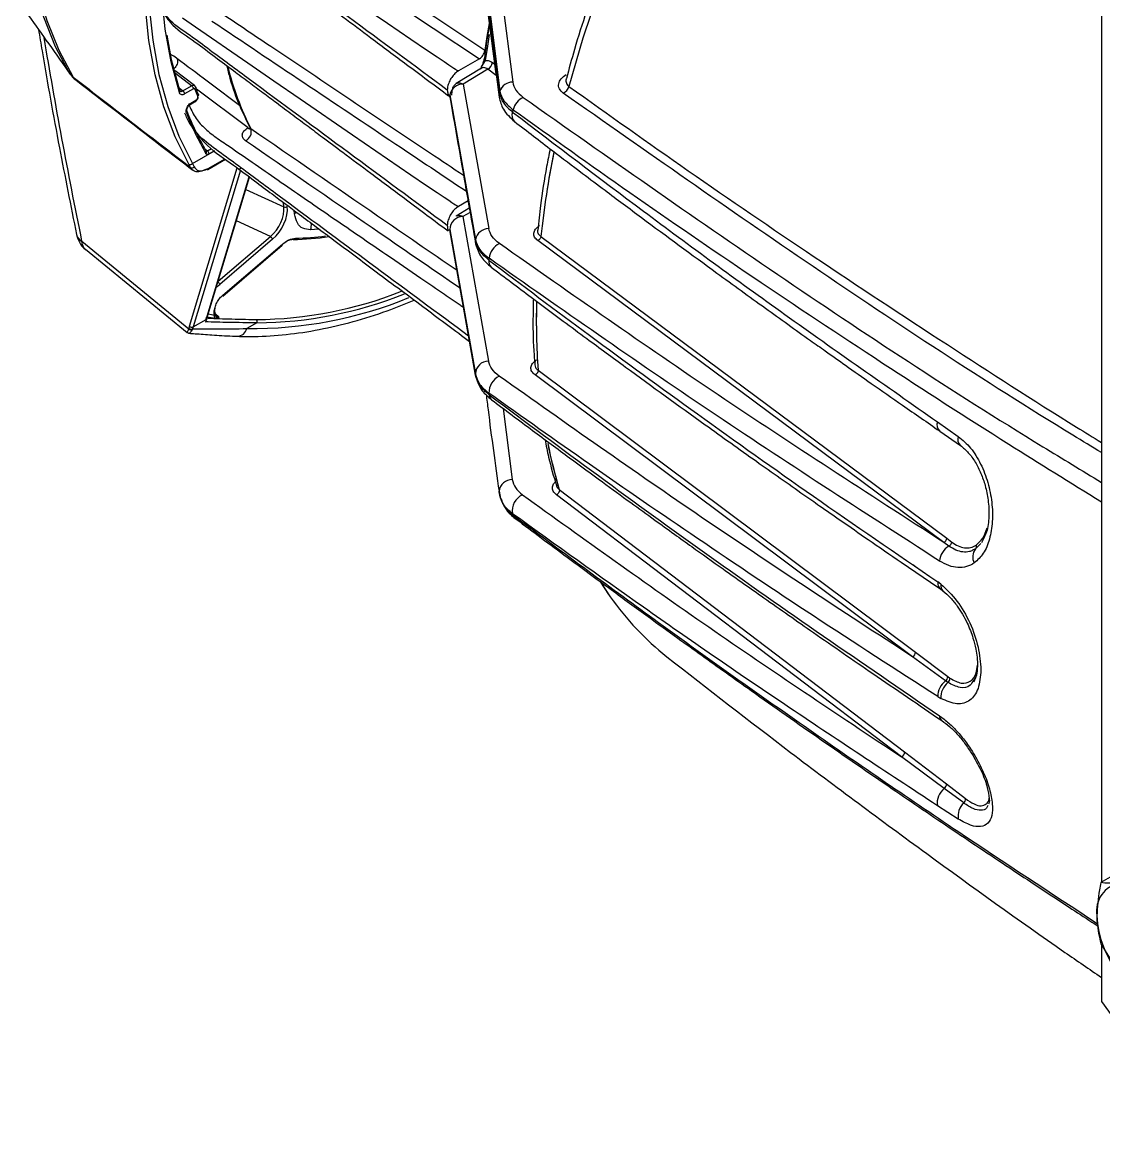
# Model space of a CAD drawing. Extents: x 16.7 to 113.1, y 4.5 to 84.5.
# Drawn here: x 18.308 to 22.476, y 64.485 to 68.79 of the extents above; entities that cross this region are included whole.
import ezdxf

# ---------------------------------------------------------------- set-up
doc = ezdxf.new("R2010")
doc.units = 0
doc.header["$MEASUREMENT"] = 0
doc.layers.add('OBJECT', color=7, linetype='CONTINUOUS')

msp = doc.modelspace()

# ---------------------------------------------------------------- linework, layer by layer
at = {"layer": 'OBJECT'}
for p, q in [((22.4673, 72.3413), (22.4673, 65.4737)), ((19.0516, 69.3252), (20.0696, 68.6498)), ((20.0754, 69.1022), (20.1484, 68.5249)), ((20.1243, 69.1343), (20.1981, 68.5599)), ((20.0735, 69.0957), (20.1466, 68.5175)), ((20.0696, 68.6498), (19.9883, 68.6028)), ((20.0803, 68.6222), (20.0936, 68.6435)), ((20.1203, 68.6352), (20.1285, 68.6293)), ((18.482, 68.6051), (18.4912, 68.5923)), ((18.4839, 68.6023), (18.482, 68.6051)), ((18.4839, 68.6022), (18.4931, 68.5893)), ((18.4931, 68.5893), (18.4912, 68.5923)), ((18.9706, 68.5467), (18.8961, 68.6039)), ((18.9602, 68.5459), (18.8985, 68.5932)), ((20.0779, 68.6138), (19.9801, 68.5546)), ((20.1014, 68.6095), (20.0063, 68.5526)), ((20.0764, 68.6125), (20.0727, 68.6102)), ((20.1343, 68.5859), (20.1014, 68.6095)), ((18.9262, 68.5263), (18.9602, 68.5459)), ((20.0063, 68.5526), (20.1052, 67.9953)), ((18.9115, 68.5373), (18.9262, 68.5263)), ((18.9672, 68.5337), (18.9332, 68.5141)), ((18.9837, 68.5051), (18.974, 68.532)), ((18.9784, 68.5341), (19.1782, 68.3843)), ((20.054, 67.9479), (19.9555, 68.5103)), ((19.9556, 68.5109), (20.0544, 67.9528)), ((18.9547, 68.4741), (18.9754, 68.486)), ((18.9568, 68.4787), (18.9769, 68.4903)), ((19.1782, 68.3843), (19.1763, 68.3832)), ((18.9632, 68.2456), (19.0485, 68.2948)), ((19.0119, 68.3019), (19.0207, 68.2951)), ((19.0207, 68.2951), (19.0362, 68.304)), ((19.0483, 68.2949), (19.0276, 68.2829)), ((18.9558, 68.2308), (18.9489, 68.2429)), ((18.9632, 68.2456), (18.97, 68.2331)), ((19.0224, 68.2235), (19.0907, 68.2629)), ((19.0244, 68.2269), (19.089, 68.2642)), ((18.9516, 67.6182), (19.1361, 68.2299)), ((19.1481, 68.2198), (18.966, 67.6158)), ((19.0162, 67.6448), (19.182, 68.1945)), ((19.0193, 67.6488), (19.1835, 68.1933)), ((19.169, 68.1453), (19.3157, 68.0785)), ((19.3157, 68.0785), (19.3137, 68.0961)), ((19.3569, 68.0514), (19.3553, 68.065)), ((20.0306, 68.074), (19.9801, 68.0433)), ((20.0257, 68.1018), (19.9883, 68.0802)), ((19.2638, 67.9646), (19.1326, 68.0244)), ((20.0335, 68.0576), (20.0062, 68.0413)), ((20.0062, 68.0413), (20.1048, 67.4838)), ((19.4494, 67.9932), (19.4188, 67.9908)), ((19.9555, 67.9912), (20.054, 67.4345)), ((20.0544, 67.4301), (19.9556, 67.9907)), ((18.5363, 67.9465), (18.9488, 67.6083)), ((19.0625, 67.7923), (19.2638, 67.9646)), ((19.2723, 67.9537), (19.0684, 67.7791)), ((21.8593, 66.7848), (20.2951, 67.9485)), ((20.3066, 67.9644), (21.8708, 66.8006)), ((18.551, 67.9151), (18.9428, 67.5939)), ((19.0798, 67.7349), (19.3097, 67.9317)), ((19.0804, 67.7384), (19.3102, 67.9352)), ((18.966, 67.6158), (19.0162, 67.6448)), ((19.0506, 67.6675), (19.0649, 67.6545)), ((18.9428, 67.5935), (18.9432, 67.5943)), ((18.9488, 67.6083), (18.9495, 67.6108)), ((18.9639, 67.6085), (18.9626, 67.6055)), ((19.2119, 67.6316), (19.173, 67.6092)), ((21.7392, 66.3432), (20.284, 67.4307)), ((20.2954, 67.4492), (20.2955, 67.4483)), ((20.2956, 67.4491), (21.7508, 66.3614)), ((20.2957, 67.4482), (20.2956, 67.4491)), ((20.1607, 67.3018), (20.1962, 67.0272)), ((21.8352, 67.25), (21.9155, 67.1938)), ((21.8439, 67.2143), (21.9237, 67.1586)), ((20.3772, 66.9894), (20.3778, 66.9861)), ((20.3774, 66.9893), (21.7082, 65.9776)), ((20.3779, 66.986), (20.3774, 66.9893)), ((20.1451, 66.9827), (20.151, 66.9541)), ((20.1512, 66.9565), (20.1532, 66.9507)), ((20.1529, 66.9484), (20.1622, 66.9315)), ((21.697, 65.9573), (20.3663, 66.9686)), ((21.8792, 66.7704), (21.8593, 66.7848)), ((21.8708, 66.8006), (21.8903, 66.7861)), ((22.0018, 66.7804), (21.9822, 66.7595)), ((22.0084, 66.7912), (22.0048, 66.7835)), ((21.9822, 66.7595), (21.9699, 66.7542)), ((21.7508, 66.6905), (21.7405, 66.6986)), ((20.5331, 66.6353), (20.5668, 66.5839)), ((20.5377, 66.6301), (20.5741, 66.5754)), ((21.8487, 66.6233), (21.8364, 66.6322)), ((21.8463, 66.6053), (21.856, 66.5983)), ((21.8659, 66.2507), (21.7392, 66.3432)), ((21.7508, 66.3614), (21.875, 66.2673)), ((21.875, 66.2673), (21.8835, 66.2612)), ((21.9805, 66.2617), (21.9748, 66.2537)), ((21.8752, 66.2443), (21.8659, 66.2507)), ((21.8364, 66.1902), (21.8487, 66.1828)), ((21.8613, 65.8356), (21.697, 65.9573)), ((21.7082, 65.9776), (21.8695, 65.8538)), ((21.9363, 65.7798), (21.8613, 65.8356)), ((21.8695, 65.8538), (21.943, 65.7968)), ((21.9155, 65.7178), (21.8352, 65.7694)), ((22.6158, 65.5594), (22.4654, 65.4726)), ((22.4654, 65.2369), (22.538, 65.1178)), ((22.4673, 65.2338), (22.4673, 65.0148))]:
    msp.add_line(p, q, dxfattribs=at)
at = {"layer": 'OBJECT', "flags": 128}
for points in [[(22.274, 71.2348), (22.1298, 71.1347), (21.987, 71.0242), (21.8461, 70.9036), (21.7079, 70.7736), (21.573, 70.6347), (21.4419, 70.4876), (21.3154, 70.3329), (21.194, 70.1715), (21.0783, 70.004), (20.9688, 69.8312), (20.866, 69.6539), (20.7704, 69.473), (20.6824, 69.2892), (20.6025, 69.1035), (20.531, 68.9167), (20.4683, 68.7296), (20.4146, 68.5432)], [(18.4912, 68.5923), (18.4358, 68.6964), (18.39, 68.8107), (18.3541, 68.9346), (18.3283, 69.067), (18.3127, 69.2073), (18.3076, 69.3546), (18.3127, 69.5078), (18.3283, 69.6661), (18.3541, 69.8284), (18.39, 69.9937), (18.4358, 70.1608), (18.4912, 70.3289)], [(18.5036, 70.3199), (18.4481, 70.1514), (18.4022, 69.9838), (18.3662, 69.8182), (18.3403, 69.6555), (18.3247, 69.4969), (18.3195, 69.3433), (18.3247, 69.1957), (18.3403, 69.055), (18.3662, 68.9222), (18.4022, 68.7981), (18.4481, 68.6835), (18.5036, 68.5791)], [(18.9489, 68.2429), (18.8966, 68.3489), (18.8534, 68.4643), (18.8195, 68.5885), (18.7952, 68.7207), (18.7805, 68.8602), (18.7756, 69.0063), (18.7805, 69.1579), (18.7952, 69.3144), (18.8195, 69.4747), (18.8534, 69.638), (18.8966, 69.8033), (18.9489, 69.9697)], [(18.9632, 69.9652), (18.9111, 69.7995), (18.868, 69.6349), (18.8343, 69.4723), (18.8101, 69.3126), (18.7955, 69.1568), (18.7906, 69.0057), (18.7955, 68.8603), (18.8101, 68.7213), (18.8343, 68.5897), (18.868, 68.466), (18.9111, 68.3511), (18.9632, 68.2456)], [(18.9128, 68.5196), (18.8813, 68.6379), (18.8586, 68.7636), (18.845, 68.896), (18.8404, 69.0345), (18.845, 69.1783), (18.8586, 69.3265), (18.8813, 69.4783), (18.9128, 69.6329)], [(20.0905, 68.682), (20.0519, 68.7077), (19.8973, 68.8102), (19.2791, 69.2205), (19.0739, 69.3567)], [(19.5804, 68.8793), (19.7153, 68.7869), (19.8054, 68.7253), (19.8657, 68.6843), (19.9061, 68.657), (19.9331, 68.6388), (19.9511, 68.6267), (19.9632, 68.6187), (19.9714, 68.6133), (19.9768, 68.6097), (19.9805, 68.6074), (19.983, 68.6058), (19.9846, 68.6048), (19.9858, 68.6041), (19.9865, 68.6036), (19.9871, 68.6033), (19.9874, 68.6031), (19.9877, 68.603), (19.9878, 68.6029), (19.988, 68.6029), (19.988, 68.6028), (19.9881, 68.6028), (19.9882, 68.6028), (19.9882, 68.6028), (19.9882, 68.6028), (19.9882, 68.6028), (19.9882, 68.6028), (19.9883, 68.6028), (19.9883, 68.6028)], [(18.9245, 68.8082), (18.9754, 68.7732), (19.1768, 68.6342), (19.2776, 68.5648), (19.3784, 68.4954), (19.5804, 68.3567), (19.7153, 68.2643), (19.8054, 68.2028), (19.8657, 68.1617), (19.9061, 68.1344), (19.9331, 68.1162), (19.9511, 68.1041), (19.9632, 68.0961), (19.9714, 68.0907), (19.9768, 68.0871), (19.9805, 68.0848), (19.983, 68.0832), (19.9846, 68.0822), (19.9858, 68.0815), (19.9865, 68.081), (19.9871, 68.0807), (19.9874, 68.0805), (19.9877, 68.0804), (19.9878, 68.0803), (19.988, 68.0803), (19.988, 68.0802), (19.9881, 68.0802), (19.9882, 68.0802), (19.9882, 68.0802), (19.9882, 68.0802), (19.9882, 68.0802), (19.9882, 68.0802), (19.9883, 68.0802), (19.9883, 68.0802)], [(20.1072, 68.7857), (20.0987, 68.7358), (20.0905, 68.682)], [(18.8641, 68.7411), (18.8819, 68.6472), (18.9133, 68.5294)], [(20.0936, 68.6435), (20.1014, 68.6983), (20.1088, 68.7441)], [(20.0803, 68.6222), (20.0797, 68.623), (20.0794, 68.6236), (20.0795, 68.6241), (20.0799, 68.6245), (20.0802, 68.6246)], [(18.5134, 68.5683), (18.509, 68.5722), (18.5036, 68.5791)], [(19.9555, 68.5103), (19.9556, 68.5015), (19.9564, 68.4975)], [(20.1466, 68.5175), (20.1451, 68.5079), (20.1456, 68.5014)], [(19.0164, 68.2939), (19.016, 68.2944), (19.015, 68.2954)], [(19.3646, 68.0585), (19.3634, 68.0572), (19.3569, 68.0514)], [(20.054, 67.9479), (20.0543, 67.9392), (20.055, 67.9356)], [(20.0544, 67.4301), (20.0561, 67.4225), (20.0563, 67.4219)], [(20.1466, 66.9719), (20.1451, 66.9813), (20.1451, 66.9827)], [(20.2103, 66.8753), (20.2092, 66.876), (20.2071, 66.8775)], [(21.9771, 65.9662), (21.9741, 65.965), (21.9721, 65.9644), (21.9712, 65.9645), (21.9712, 65.9645)], [(22.4673, 65.0148), (22.5382, 64.9162), (22.6147, 64.8248), (22.6957, 64.742), (22.7798, 64.6691), (22.8659, 64.6071), (22.9526, 64.557), (23.0387, 64.5196), (23.1229, 64.4954), (23.1944, 64.4853)]]:
    msp.add_lwpolyline(points, dxfattribs=at)
at = {"layer": 'OBJECT'}
for centre, radius, start, end in [((20.0978, 68.6519), 0.00944, 174.0203, 243.5323), ((20.0853, 68.641), 0.0354, 297.0552, 350.6031), ((18.5422, 68.6281), 0.0624, 215.0931, 231.738), ((18.5745, 68.6475), 0.1, 215.5615, 232.3363), ((20.2327, 68.9049), 1.1687, 194.1491, 206.7183), ((20.0638, 68.6241), 0.0166, 315.9456, 353.4648), ((20.0072, 68.4998), 0.0528, 91.0022, 167.843), ((20.199, 68.5059), 0.0541, 90.9969, 159.3443), ((20.3732, 68.5553), 0.0431, 297.2937, 343.7302), ((18.9085, 68.525), 0.0069, 308.0273, 15.5186), ((18.9099, 68.5249), 0.00563, 20.28, 53.0714), ((18.9179, 68.5134), 0.0154, 2.6019, 57.4), ((24.4391, 67.498), 4.4119, 166.5399, 166.6398), ((20.2724, 68.4341), 0.0753, 117.2265, 165.1847), ((18.9521, 68.4781), 0.00477, 302.7187, 7.3932), ((24.4073, 67.4585), 4.3238, 166.6967, 166.8202), ((18.9353, 68.4472), 0.0073, 310.3856, 17.0716), ((19.978, 68.8402), 1.1119, 201.0043, 209.9782), ((19.9739, 68.8486), 1.1071, 201.0041, 209.9785), ((20.2272, 68.4314), 0.0324, 156.5832, 226.9521), ((19.1529, 68.3688), 0.0375, 293.9581, 16.481), ((19.1859, 68.399), 0.0185, 238.7094, 267.5076), ((19.0096, 68.2902), 0.00771, 313.4589, 28.4169), ((19.0123, 68.2822), 0.0154, 2.6537, 56.7687), ((23.9711, 67.5732), 3.6856, 168.776, 173.905), ((23.9418, 67.5775), 3.6557, 168.7882, 173.9256), ((18.9546, 68.2523), 0.0109, 239.0643, 321.8298), ((18.9615, 68.2399), 0.0108, 237.5645, 321.1949), ((19.0204, 68.2278), 0.00477, 241.442, 295.0419), ((19.02, 68.2272), 0.00443, 303.1439, 356.779), ((19.1447, 68.2371), 0.0112, 219.9597, 300.9574), ((19.3209, 68.0918), 0.0142, 248.4037, 303.9354), ((20.0057, 67.9912), 0.0502, 89.4121, 179.9248), ((19.358, 68.0094), 0.0636, 342.9495, 5.9649), ((20.1061, 67.9427), 0.0526, 90.9197, 168.9835), ((18.6145, 67.9916), 0.1, 191.5386, 230.6365), ((18.5537, 67.9804), 0.0382, 193.3469, 242.8347), ((18.5804, 67.9473), 0.0441, 181.0369, 227.7038), ((19.2532, 67.9476), 0.02, 17.6707, 58.034), ((19.323, 69.1363), 1.184, 271.3649, 278.0923), ((19.3533, 67.9596), 0.00726, 252.8729, 348.3754), ((19.3328, 69.1286), 1.1708, 271.3532, 277.0648), ((23.7552, 67.6392), 3.714, 175.1565, 175.2318), ((20.1801, 67.8716), 0.074, 117.1104, 173.2549), ((19.3071, 67.9339), 0.0034, 319.2353, 22.4135), ((20.1349, 67.8682), 0.0294, 169.3272, 228.4402), ((23.5351, 67.5924), 3.4405, 175.2008, 175.3118), ((19.0498, 67.7734), 0.0195, 17.1752, 52.9658), ((19.0772, 67.7371), 0.0034, 319.2357, 22.4161), ((19.1899, 69.2092), 1.6001, 269.3957, 292.307), ((19.1964, 69.2046), 1.5604, 270.4575, 291.5289), ((19.1991, 69.2006), 1.569, 270.4682, 291.7634), ((23.0251, 67.6399), 2.7363, 178.511, 183.9952), ((23.0239, 67.6397), 2.735, 178.546, 183.9961), ((19.0122, 67.651), 0.00742, 302.9569, 342.8211), ((19.2192, 68.6973), 1.0616, 259.2384, 260.8677), ((19.2159, 68.7048), 1.0564, 259.5582, 260.8702), ((19.0581, 67.6572), 0.0109, 154.8931, 226.9477), ((19.2011, 67.6357), 0.0115, 339.206, 47.7578), ((18.9574, 67.6153), 0.0111, 218.9516, 297.893), ((18.9581, 67.6182), 0.0113, 221.003, 301.2743), ((18.9602, 67.6254), 0.0112, 219.965, 300.9559), ((19.1343, 67.6197), 0.0402, 273.0141, 344.7765), ((20.1045, 67.4334), 0.0505, 89.6487, 178.6563), ((22.8061, 67.6886), 2.7638, 185.2739, 185.3654), ((20.1773, 67.362), 0.0712, 116.1928, 181.4315), ((20.287, 67.438), 0.0141, 52.187, 53.1368), ((22.6254, 67.5884), 2.5297, 185.1751, 185.3118), ((20.1321, 67.3551), 0.0255, 181.9765, 231.0386), ((21.8646, 67.2383), 0.0316, 158.3781, 229.331), ((22.198, 67.5381), 1.9016, 191.2754, 196.7699), ((22.1912, 67.5362), 1.8945, 191.276, 196.7803), ((21.9449, 67.1821), 0.0316, 158.3663, 228.118), ((20.1963, 66.9755), 0.0517, 90.1476, 172.0304), ((20.3722, 66.9828), 0.0083, 50.8683, 52.5132), ((20.2634, 66.9073), 0.0671, 114.3534, 190.5241), ((21.8794, 67.4348), 1.7665, 197.792, 198.0173), ((20.2218, 66.8956), 0.0234, 197.7476, 230.9092), ((21.8501, 66.8035), 0.0209, 296.0762, 352.0007), ((21.8695, 66.7891), 0.021, 297.4461, 351.8018), ((21.9721, 66.7685), 0.0135, 318.0948, 25.1795), ((21.9195, 66.7045), 0.0773, 121.3911, 173.6443), ((22.0183, 66.7288), 0.0474, 139.6871, 209.5943), ((21.8623, 66.6267), 0.0264, 167.8749, 240.4355), ((21.873, 66.6168), 0.0251, 164.9287, 227.5819), ((21.4726, 67.2015), 1.0951, 214.8682, 231.6115), ((21.7305, 66.3615), 0.0202, 295.3153, 359.6635), ((21.8547, 66.2677), 0.0204, 303.4638, 358.8438), ((21.8639, 66.2604), 0.0196, 305.2618, 2.3787), ((21.9112, 66.1913), 0.0748, 127.3147, 180.8474), ((21.9202, 66.1885), 0.0717, 128.8736, 184.5848), ((21.8672, 66.1171), 0.0245, 181.3868, 233.2193), ((21.6892, 65.9748), 0.0192, 293.7437, 8.133), ((21.9036, 65.7806), 0.0693, 127.5624, 189.2919), ((21.8508, 65.8513), 0.0189, 303.9027, 7.5301), ((21.9248, 65.7942), 0.0184, 308.7664, 8.1638), ((21.9819, 65.73), 0.0675, 132.498, 190.3863), ((22.5582, 65.3633), 0.1099, 100.5467, 189.2519), ((22.833, 65.3633), 0.3837, 182.6393, 219.7721)]:
    msp.add_arc(centre, radius, start, end, dxfattribs=at)
for centre, major_axis, ratio, start_param, end_param in [((28.9521, 61.8282), (-8.6282, 14.9683), 0.435073, 0.861223, 0.917403), ((19.2475, 68.0309), (0.0493, 0.0817), 0.585518, 4.181653, 5.634383), ((19.2546, 68.0268), (0.0533, 0.0909), 0.577768, 4.173548, 5.626278), ((19.0513, 67.8527), (0.0533, 0.0915), 0.573148, 3.993982, 4.166151), ((19.3182, 67.2848), (-0.2497, 0.4332), 0.432227, 0.388525, 0.424422), ((19.2601, 67.2513), (-0.2547, 0.4418), 0.435073, 0.388522, 0.415571), ((19.268, 67.2558), (-0.2497, 0.4332), 0.432227, 0.388525, 0.415574)]:
    msp.add_ellipse(centre, major_axis=major_axis, ratio=ratio, start_param=start_param, end_param=end_param, dxfattribs=at)
for points, knots in [([(20.8943, 69.7443), (20.8614, 69.686), (20.8154, 69.6043), (20.7522, 69.4816), (20.7007, 69.3767), (20.643, 69.2506), (20.5865, 69.1174), (20.5321, 68.9774), (20.4813, 68.8328), (20.4381, 68.6974), (20.4148, 68.6109), (20.4047, 68.5734)], [0, 0, 0, 0, 0.154604, 0.216478, 0.319191, 0.42556, 0.53941, 0.657958, 0.780079, 0.904879, 1, 1, 1, 1]), ([(18.8587, 69.3386), (18.868, 69.326), (18.896, 69.2881), (18.9737, 69.2393), (19.0492, 69.1803), (19.1189, 69.1288), (19.1801, 69.083), (19.2353, 69.0418), (19.2915, 68.9997), (19.3492, 68.9566), (19.4084, 68.9125), (19.4724, 68.8646), (19.553, 68.8044), (19.6611, 68.7237), (19.7969, 68.6222), (19.8968, 68.5476), (19.9507, 68.5073)], [0, 0, 0, 0, 0.039013, 0.116989, 0.187189, 0.249574, 0.304149, 0.353036, 0.399261, 0.456788, 0.509625, 0.559942, 0.630891, 0.728723, 0.853442, 1, 1, 1, 1]), ([(19.9458, 68.5293), (19.6914, 68.7171), (19.4114, 68.9237), (19.1068, 69.1494), (19.0299, 69.2055), (18.956, 69.2627), (18.89, 69.3041), (18.8669, 69.3329), (18.8612, 69.3401)], [0, 0, 0, 0, 0.697915, 0.767706, 0.837498, 0.90729, 0.97702, 1, 1, 1, 1]), ([(20.0715, 69.0785), (20.0818, 68.9914), (20.1047, 68.7989), (20.1311, 68.6067), (20.1456, 68.5015)], [0, 0, 0, 0, 0.452506, 1, 1, 1, 1]), ([(18.3222, 68.8303), (18.3477, 68.7942), (18.4006, 68.7191), (18.4542, 68.644), (18.482, 68.6051)], [0, 0, 0, 0, 0.480479, 1, 1, 1, 1]), ([(18.852, 68.8243), (18.863, 68.809), (18.8924, 68.7684), (18.9728, 68.7172), (19.0485, 68.6582), (19.1183, 68.6067), (19.1794, 68.5609), (19.2347, 68.5196), (19.291, 68.4775), (19.3487, 68.4344), (19.4079, 68.3902), (19.472, 68.3423), (19.5527, 68.282), (19.6608, 68.2013), (19.796, 68.1003), (19.8952, 68.0262), (19.9485, 67.9864)], [0, 0, 0, 0, 0.046619, 0.124136, 0.193928, 0.255949, 0.310207, 0.358809, 0.404765, 0.461958, 0.514488, 0.564512, 0.635047, 0.73231, 0.856303, 1, 1, 1, 1]), ([(19.9458, 68.0067), (19.6914, 68.1945), (19.4115, 68.4011), (19.1068, 68.6268), (19.03, 68.6829), (18.9559, 68.74), (18.8883, 68.7829), (18.8642, 68.8134), (18.8573, 68.8221)], [0, 0, 0, 0, 0.694451, 0.763896, 0.833341, 0.902787, 0.972171, 1, 1, 1, 1]), ([(20.0086, 68.1993), (19.966, 68.2278), (19.7183, 68.3936), (19.4025, 68.6051), (19.1293, 68.7881), (19.0611, 68.8338)], [0, 0, 0, 0, 0.134736, 0.784101, 1, 1, 1, 1]), ([(18.3698, 68.7629), (18.3744, 68.7355), (18.3992, 68.5847), (18.4467, 68.3217), (18.4942, 68.0835), (18.5165, 67.9716)], [0, 0, 0, 0, 0.105524, 0.580031, 1, 1, 1, 1]), ([(19.0386, 68.7952), (19.2747, 68.6371), (19.6015, 68.4184), (19.9284, 68.1997), (20.0192, 68.139)], [0, 0, 0, 0, 0.722415, 1, 1, 1, 1]), ([(20.1084, 68.7788), (20.1068, 68.7709), (20.0984, 68.7282), (20.0931, 68.6865), (20.0888, 68.6524)], [0, 0, 0, 0, 0.18488, 1, 1, 1, 1]), ([(20.0696, 68.6498), (20.072, 68.6514), (20.0768, 68.6547), (20.0832, 68.6626), (20.088, 68.6717), (20.09, 68.6783), (20.0905, 68.6817), (20.0905, 68.682)], [0, 0, 0, 0, 0.242891, 0.4858, 0.728124, 0.969548, 1, 1, 1, 1]), ([(18.9035, 68.6509), (18.9028, 68.6514), (18.8951, 68.657), (18.8881, 68.6616), (18.8817, 68.6657)], [0, 0, 0, 0, 0.093212, 1, 1, 1, 1]), ([(18.9035, 68.6509), (18.9036, 68.6507), (18.9045, 68.6493), (18.906, 68.6454), (18.9066, 68.6382), (18.9046, 68.629), (18.8999, 68.6202), (18.8955, 68.6143), (18.8927, 68.6123), (18.8925, 68.6121)], [0, 0, 0, 0, 0.0215664, 0.1432219, 0.35327, 0.563265, 0.7732219, 0.9831836, 1, 1, 1, 1]), ([(19.1449, 68.4698), (19.1032, 68.501), (19.0227, 68.5614), (18.9422, 68.6218), (18.9035, 68.6509)], [0, 0, 0, 0, 0.518178, 1, 1, 1, 1]), ([(20.0883, 68.6522), (20.0876, 68.6483), (20.0859, 68.6393), (20.0819, 68.6297), (20.0796, 68.6243)], [0, 0, 0, 0, 0.436573, 1, 1, 1, 1]), ([(20.0936, 68.6435), (20.098, 68.6435), (20.1067, 68.6435), (20.1157, 68.638), (20.1203, 68.6352)], [0, 0, 0, 0, 0.500343, 1, 1, 1, 1]), ([(19.0953, 68.6237), (19.0993, 68.6074), (19.1126, 68.5526), (19.1419, 68.4719), (19.1713, 68.412), (19.1848, 68.3846)], [0, 0, 0, 0, 0.1865, 0.627235, 1, 1, 1, 1]), ([(19.9883, 68.6028), (19.9838, 68.5998), (19.9747, 68.5935), (19.9621, 68.5784), (19.9522, 68.5606), (19.9467, 68.5434), (19.9461, 68.5335), (19.9458, 68.5293)], [0, 0, 0, 0, 0.19834, 0.412972, 0.627088, 0.843128, 1, 1, 1, 1]), ([(20.0755, 68.6119), (20.0756, 68.6125), (20.0763, 68.6168), (20.0785, 68.6197), (20.0803, 68.6222)], [0, 0, 0, 0, 0.148963, 1, 1, 1, 1]), ([(20.0756, 68.6125), (20.0758, 68.6131), (20.0765, 68.6149), (20.0769, 68.6145), (20.0772, 68.6142)], [0, 0, 0, 0, 0.35415, 1, 1, 1, 1]), ([(20.1014, 68.6095), (20.0989, 68.6112), (20.094, 68.6146), (20.0864, 68.616), (20.0804, 68.6154), (20.0773, 68.6132), (20.0764, 68.6125)], [0, 0, 0, 0, 0.295445, 0.582047, 0.868992, 1, 1, 1, 1]), ([(20.393, 68.517), (20.387, 68.5225), (20.3751, 68.5335), (20.3733, 68.5537), (20.3824, 68.5731), (20.3969, 68.5836), (20.4042, 68.5888)], [0, 0, 0, 0, 0.2497037, 0.4994833, 0.7493642, 1, 1, 1, 1]), ([(18.5036, 68.5791), (18.5442, 68.5478), (18.6949, 68.4317), (18.8457, 68.3155), (18.9558, 68.2308)], [0, 0, 0, 0, 0.269854, 1, 1, 1, 1]), ([(18.5134, 68.5683), (18.6224, 68.4842), (18.7726, 68.3681), (18.9233, 68.2522), (18.9646, 68.2204)], [0, 0, 0, 0, 0.725287, 1, 1, 1, 1]), ([(18.9602, 68.5459), (18.9602, 68.5459), (18.9621, 68.5466), (18.9652, 68.5479), (18.9699, 68.5475), (18.972, 68.5456), (18.973, 68.5447)], [0, 0, 0, 0, 0.00012, 0.333588, 0.667041, 1, 1, 1, 1]), ([(18.9602, 68.5459), (18.9611, 68.5453), (18.9629, 68.544), (18.9653, 68.5407), (18.9669, 68.5371), (18.9671, 68.5348), (18.9672, 68.5337)], [0, 0, 0, 0, 0.250025, 0.500018, 0.750012, 1, 1, 1, 1]), ([(18.9764, 68.5394), (18.9757, 68.5411), (18.9746, 68.5436), (18.9723, 68.5452), (18.9716, 68.5458)], [0, 0, 0, 0, 0.659422, 1, 1, 1, 1]), ([(18.9745, 68.5419), (18.9752, 68.5413), (18.9765, 68.5399), (18.9769, 68.5373), (18.9762, 68.5345), (18.9747, 68.5328), (18.974, 68.532)], [0, 0, 0, 0, 0.250008, 0.500016, 0.74999, 1, 1, 1, 1]), ([(18.9875, 68.5086), (18.9861, 68.5123), (18.9823, 68.5224), (18.9788, 68.5328), (18.9765, 68.5394)], [0, 0, 0, 0, 0.3604326, 1, 1, 1, 1]), ([(19.9806, 68.5549), (19.9772, 68.5522), (19.9704, 68.547), (19.965, 68.5345), (19.9627, 68.5217), (19.9624, 68.5132), (19.9623, 68.5095)], [0, 0, 0, 0, 0.297146, 0.574414, 0.814611, 1, 1, 1, 1]), ([(19.9805, 68.5545), (19.9815, 68.5552), (19.9843, 68.557), (19.9902, 68.5577), (19.9979, 68.5567), (20.0035, 68.554), (20.0063, 68.5526)], [0, 0, 0, 0, 0.156124, 0.424595, 0.705887, 1, 1, 1, 1]), ([(20.1981, 68.5599), (20.2009, 68.5492), (20.2066, 68.5278), (20.2275, 68.51), (20.2379, 68.5011)], [0, 0, 0, 0, 0.498689, 1, 1, 1, 1]), ([(20.4046, 68.5734), (20.4043, 68.5728), (20.4025, 68.5694), (20.4028, 68.5632), (20.4043, 68.5555), (20.4083, 68.5486), (20.4125, 68.545), (20.4146, 68.5432)], [0, 0, 0, 0, 0.059468, 0.312029, 0.551777, 0.780425, 1, 1, 1, 1]), ([(20.4146, 68.5432), (20.5673, 68.4346), (20.8782, 68.2135), (21.3646, 67.8816), (21.8643, 67.5522), (22.2342, 67.314), (22.4354, 67.19), (22.4673, 67.1703)], [0, 0, 0, 0, 0.231262, 0.470911, 0.718956, 0.955443, 1, 1, 1, 1]), ([(18.9332, 68.5141), (18.9308, 68.5129), (18.926, 68.5107), (18.9196, 68.5113), (18.915, 68.5144), (18.9134, 68.518), (18.9128, 68.5196)], [0, 0, 0, 0, 0.266942, 0.533924, 0.799894, 1, 1, 1, 1]), ([(18.9158, 68.5255), (18.9158, 68.5254), (18.9157, 68.5252), (18.9154, 68.5266), (18.9153, 68.5269)], [0, 0, 0, 0, 0.771749, 1, 1, 1, 1]), ([(18.9159, 68.5256), (18.9167, 68.525), (18.9185, 68.5238), (18.9222, 68.5241), (18.9249, 68.5256), (18.9262, 68.5263)], [0, 0, 0, 0, 0.305134, 0.686315, 1, 1, 1, 1]), ([(18.974, 68.532), (18.9737, 68.5326), (18.973, 68.534), (18.9712, 68.5348), (18.9692, 68.5347), (18.9678, 68.534), (18.9672, 68.5337)], [0, 0, 0, 0, 0.267369, 0.534668, 0.803788, 1, 1, 1, 1]), ([(18.9678, 68.4816), (18.9708, 68.4831), (18.9756, 68.4855), (18.9822, 68.492), (18.9854, 68.4973), (18.9859, 68.5004), (18.986, 68.5011)], [0, 0, 0, 0, 0.408826, 0.667831, 0.928162, 1, 1, 1, 1]), ([(18.9769, 68.4903), (18.9778, 68.4909), (18.9794, 68.492), (18.9815, 68.4946), (18.9831, 68.4977), (18.9841, 68.5008), (18.9842, 68.5033), (18.9838, 68.5046), (18.9837, 68.5051)], [0, 0, 0, 0, 0.179187, 0.358388, 0.536764, 0.713443, 0.888561, 1, 1, 1, 1]), ([(18.9842, 68.5151), (18.9848, 68.5144), (18.9861, 68.5131), (18.9865, 68.5104), (18.9858, 68.5076), (18.9844, 68.5059), (18.9837, 68.5051)], [0, 0, 0, 0, 0.250016, 0.50001, 0.749998, 1, 1, 1, 1]), ([(19.9458, 68.5293), (19.9463, 68.5245), (19.9472, 68.5146), (19.9516, 68.5059), (19.9558, 68.504), (19.9565, 68.5036)], [0, 0, 0, 0, 0.434822, 0.905365, 1, 1, 1, 1]), ([(19.9555, 68.5103), (19.9555, 68.5103), (19.9555, 68.5104), (19.9555, 68.5105), (19.9555, 68.5106), (19.9555, 68.5107), (19.9555, 68.5108), (19.9555, 68.5109), (19.9555, 68.511), (19.9556, 68.511), (19.9556, 68.511), (19.9556, 68.511), (19.9556, 68.511), (19.9556, 68.511), (19.9556, 68.5109)], [0, 0, 0, 0, 0.14846, 0.270216, 0.325866, 0.380992, 0.499258, 0.560332, 0.615032, 0.666467, 0.718978, 0.77612, 0.84064, 1, 1, 1, 1]), ([(19.9563, 68.4976), (19.9711, 68.4128), (20.0039, 68.2255), (20.0369, 68.0382), (20.055, 67.9357)], [0, 0, 0, 0, 0.452479, 1, 1, 1, 1]), ([(20.1456, 68.5015), (20.1496, 68.4857), (20.1584, 68.4509), (20.1886, 68.423), (20.2051, 68.4077)], [0, 0, 0, 0, 0.4546023, 1, 1, 1, 1]), ([(20.1466, 68.5175), (20.1505, 68.5043), (20.1582, 68.4784), (20.1845, 68.4555), (20.1975, 68.4443)], [0, 0, 0, 0, 0.509049, 1, 1, 1, 1]), ([(20.1484, 68.5249), (20.1523, 68.5119), (20.16, 68.4862), (20.1865, 68.4642), (20.1996, 68.4534)], [0, 0, 0, 0, 0.506803, 1, 1, 1, 1]), ([(20.2379, 68.5011), (20.5629, 68.2724), (21.2133, 67.8148), (21.9621, 67.322), (22.3917, 67.0621), (22.4673, 67.0164)], [0, 0, 0, 0, 0.45142, 0.903433, 1, 1, 1, 1]), ([(22.4673, 67.1313), (22.4307, 67.1535), (22.0474, 67.3857), (21.3501, 67.8453), (20.7118, 68.2932), (20.393, 68.517)], [0, 0, 0, 0, 0.050243, 0.525532, 1, 1, 1, 1]), ([(18.94, 68.4416), (18.9395, 68.4436), (18.9386, 68.4474), (18.9396, 68.4549), (18.9424, 68.4627), (18.9469, 68.4699), (18.9519, 68.4754), (18.9554, 68.4777), (18.9568, 68.4787)], [0, 0, 0, 0, 0.173854, 0.347723, 0.521575, 0.696272, 0.872358, 1, 1, 1, 1]), ([(18.9423, 68.4493), (18.9423, 68.4493), (18.9423, 68.4494), (18.9418, 68.451), (18.9419, 68.4543), (18.943, 68.4588), (18.9452, 68.4639), (18.9485, 68.4687), (18.952, 68.4724), (18.9539, 68.4735), (18.9547, 68.474)], [0, 0, 0, 0, 0.002427, 0.133003, 0.267716, 0.409014, 0.56146, 0.724154, 0.888628, 1, 1, 1, 1]), ([(18.9489, 68.4738), (18.9563, 68.4575), (18.9703, 68.4265), (19.0058, 68.3837), (19.0527, 68.3469), (19.1556, 68.2782), (19.272, 68.1964), (19.4066, 68.1039), (19.541, 68.0114), (19.6869, 67.9112), (19.8293, 67.8137), (19.9244, 67.7487), (19.9791, 67.7115), (20.0038, 67.6948), (20.0083, 67.6917)], [0, 0, 0, 0, 0.050666, 0.096202, 0.141875, 0.187699, 0.369209, 0.459963, 0.550719, 0.732228, 0.853264, 0.934017, 0.987898, 1, 1, 1, 1]), ([(18.9769, 68.4903), (18.9768, 68.4893), (18.9766, 68.4874), (18.9757, 68.4857), (18.9749, 68.4857), (18.9749, 68.4857)], [0, 0, 0, 0, 0.4999098, 0.9998319, 1, 1, 1, 1]), ([(20.1996, 68.4534), (20.349, 68.3467), (20.653, 68.1296), (21.1279, 67.8041), (21.6148, 67.4808), (22.0628, 67.1919), (22.3478, 67.0155), (22.4673, 66.9415)], [0, 0, 0, 0, 0.205677, 0.418391, 0.638146, 0.848185, 1, 1, 1, 1]), ([(20.0279, 67.5805), (19.7892, 67.7568), (19.5251, 67.9519), (19.2358, 68.1659), (19.1593, 68.2222), (19.0839, 68.2789), (19.0046, 68.3338), (18.9558, 68.3896), (18.9402, 68.4264), (18.9343, 68.4401)], [0, 0, 0, 0, 0.62689, 0.693687, 0.760485, 0.827282, 0.894021, 0.960358, 1, 1, 1, 1]), ([(20.1975, 68.4443), (20.3647, 68.3168), (20.709, 68.0543), (21.2544, 67.6558), (21.6381, 67.3876), (21.8352, 67.25)], [0, 0, 0, 0, 0.315, 0.648332, 1, 1, 1, 1]), ([(18.9741, 68.3702), (18.9887, 68.3514), (19.026, 68.3033), (19.117, 68.245), (19.1981, 68.1821), (19.2828, 68.1193), (19.3846, 68.0431), (19.5184, 67.9432), (19.6814, 67.8214), (19.8557, 67.6912), (19.9757, 67.6016), (20.0316, 67.5598)], [0, 0, 0, 0, 0.060164, 0.154054, 0.228739, 0.291559, 0.388668, 0.513064, 0.664754, 0.843743, 1, 1, 1, 1]), ([(19.1681, 68.3346), (19.1678, 68.3348), (19.1631, 68.3381), (19.1562, 68.3459), (19.1543, 68.3589), (19.1607, 68.3724), (19.1711, 68.3796), (19.1763, 68.3832)], [0, 0, 0, 0, 0.017764, 0.238768, 0.483249, 0.741845, 1, 1, 1, 1]), ([(19.1841, 68.3843), (19.1841, 68.3843), (19.1841, 68.3832), (19.186, 68.3815), (19.188, 68.3799), (19.1886, 68.3795), (19.1888, 68.3794)], [0, 0, 0, 0, 0.05254, 0.744161, 0.931299, 1, 1, 1, 1]), ([(19.1841, 68.3841), (19.1841, 68.3841), (19.1842, 68.3838), (19.1857, 68.3792), (19.1849, 68.3777), (19.1844, 68.3768)], [0, 0, 0, 0, 0.001088, 0.3918942, 1, 1, 1, 1]), ([(19.9834, 67.8328), (19.8813, 67.903), (19.6161, 68.085), (19.3515, 68.2673), (19.1888, 68.3794)], [0, 0, 0, 0, 0.385213, 1, 1, 1, 1]), ([(20.2051, 68.4077), (20.2536, 68.3705), (20.3405, 68.3038), (20.4569, 68.2156), (20.5479, 68.1471), (20.6238, 68.0902), (20.767, 67.9835), (20.9494, 67.8492), (21.1669, 67.6915), (21.3065, 67.5915), (21.4095, 67.5183), (21.4875, 67.4631), (21.5867, 67.3932), (21.7077, 67.3086), (21.7959, 67.2476), (21.8436, 67.2145)], [0, 0, 0, 0, 0.091693, 0.164516, 0.21848, 0.261781, 0.305974, 0.484372, 0.598105, 0.703045, 0.737314, 0.783985, 0.843322, 0.915326, 1, 1, 1, 1]), ([(19.1681, 68.3346), (19.3307, 68.2226), (19.6061, 68.033), (19.8822, 67.8436), (19.9952, 67.7661)], [0, 0, 0, 0, 0.590466, 1, 1, 1, 1]), ([(19.0276, 68.2829), (19.026, 68.2822), (19.0228, 68.2807), (19.0185, 68.2811), (19.0161, 68.2828), (19.0151, 68.2843), (19.0149, 68.2846)], [0, 0, 0, 0, 0.307027, 0.614096, 0.91965, 1, 1, 1, 1]), ([(19.0159, 68.2945), (19.016, 68.2944), (19.0165, 68.2938), (19.018, 68.2937), (19.0195, 68.2943), (19.0205, 68.2949), (19.0207, 68.2951)], [0, 0, 0, 0, 0.1056795, 0.4857258, 0.8744285, 1, 1, 1, 1]), ([(20.3422, 68.3028), (20.3376, 68.28), (20.3227, 68.2065), (20.3066, 68.1014), (20.298, 68.0205), (20.2946, 67.9886)], [0, 0, 0, 0, 0.214194, 0.690167, 1, 1, 1, 1]), ([(19.0173, 68.224), (19.0092, 68.2203), (18.993, 68.2128), (18.9727, 68.214), (18.9612, 68.222), (18.9567, 68.2293), (18.9558, 68.2308)], [0, 0, 0, 0, 0.30705, 0.614017, 0.922363, 1, 1, 1, 1]), ([(18.97, 68.2331), (18.9735, 68.2284), (18.9805, 68.219), (18.9976, 68.2164), (19.0131, 68.2208), (19.0224, 68.2258), (19.0244, 68.2269)], [0, 0, 0, 0, 0.304823, 0.60953, 0.915797, 1, 1, 1, 1]), ([(19.9883, 68.0802), (19.9838, 68.0772), (19.9747, 68.071), (19.9621, 68.0558), (19.9522, 68.038), (19.9467, 68.0208), (19.9461, 68.0109), (19.9458, 68.0067)], [0, 0, 0, 0, 0.198339, 0.412971, 0.627086, 0.843128, 1, 1, 1, 1]), ([(19.4188, 67.9908), (19.4085, 67.9916), (19.3878, 67.9932), (19.3652, 68.0146), (19.3597, 68.0389), (19.3569, 68.0514)], [0, 0, 0, 0, 0.327443, 0.654939, 1, 1, 1, 1]), ([(19.9807, 68.0435), (19.9811, 68.0438), (19.9832, 68.0454), (19.9886, 68.0463), (19.9968, 68.0458), (20.003, 68.0429), (20.0062, 68.0413)], [0, 0, 0, 0, 0.055337, 0.345773, 0.660666, 1, 1, 1, 1]), ([(19.9458, 68.0067), (19.9461, 68.0017), (19.9464, 67.9939), (19.9499, 67.9892), (19.9512, 67.9875)], [0, 0, 0, 0, 0.6489, 1, 1, 1, 1]), ([(19.9556, 67.9907), (19.9556, 67.9907), (19.9556, 67.9908), (19.9556, 67.9909), (19.9556, 67.991), (19.9556, 67.991), (19.9555, 67.9911), (19.9555, 67.9912), (19.9555, 67.9912), (19.9555, 67.9913), (19.9555, 67.9913), (19.9555, 67.9914), (19.9555, 67.9913), (19.9555, 67.9913), (19.9555, 67.9912)], [0, 0, 0, 0, 0.156114, 0.220098, 0.277037, 0.329652, 0.38159, 0.436517, 0.497311, 0.615066, 0.669946, 0.725272, 0.848175, 1, 1, 1, 1]), ([(20.1464, 67.9375), (20.1359, 67.9462), (20.1149, 67.9637), (20.1084, 67.9848), (20.1052, 67.9953)], [0, 0, 0, 0, 0.50155, 1, 1, 1, 1]), ([(20.2951, 67.9485), (20.2902, 67.9529), (20.2804, 67.9617), (20.2778, 67.9777), (20.2841, 67.9936), (20.2956, 68.0021), (20.3015, 68.0063)], [0, 0, 0, 0, 0.249736, 0.499486, 0.74926, 1, 1, 1, 1]), ([(20.2939, 67.9887), (20.2939, 67.9886), (20.2921, 67.9841), (20.2952, 67.975), (20.3027, 67.968), (20.3064, 67.9645)], [0, 0, 0, 0, 0.0126587, 0.5168772, 1, 1, 1, 1]), ([(19.3102, 67.9352), (19.3187, 67.9416), (19.3359, 67.9545), (19.3522, 67.9569), (19.3605, 67.9581)], [0, 0, 0, 0, 0.494119, 1, 1, 1, 1]), ([(19.3512, 67.9526), (19.3468, 67.9523), (19.3374, 67.9516), (19.3272, 67.9458), (19.3219, 67.9428)], [0, 0, 0, 0, 0.476915, 1, 1, 1, 1]), ([(20.106, 67.8736), (20.0931, 67.8848), (20.0666, 67.9077), (20.0583, 67.9343), (20.054, 67.9479)], [0, 0, 0, 0, 0.488529, 1, 1, 1, 1]), ([(20.0544, 67.9528), (20.0586, 67.9395), (20.0669, 67.9132), (20.0934, 67.8912), (20.1066, 67.8803)], [0, 0, 0, 0, 0.503406, 1, 1, 1, 1]), ([(21.8593, 66.7848), (21.567, 66.9734), (20.9823, 67.3508), (20.425, 67.7419), (20.1464, 67.9375)], [0, 0, 0, 0, 0.499931, 1, 1, 1, 1]), ([(20.3066, 67.9644), (20.3063, 67.9628), (20.3057, 67.9597), (20.303, 67.9549), (20.2993, 67.9509), (20.2964, 67.9493), (20.2951, 67.9485)], [0, 0, 0, 0, 0.241912, 0.499998, 0.758083, 1, 1, 1, 1]), ([(20.055, 67.9357), (20.0607, 67.9179), (20.0713, 67.8848), (20.1015, 67.8584), (20.1154, 67.8462)], [0, 0, 0, 0, 0.536103, 1, 1, 1, 1]), ([(20.106, 67.8736), (20.2347, 67.7769), (20.4997, 67.5777), (20.9169, 67.2741), (21.3638, 66.9564), (21.6762, 66.7421), (21.8364, 66.6322)], [0, 0, 0, 0, 0.22962, 0.472827, 0.72962, 1, 1, 1, 1]), ([(21.8427, 66.713), (21.5443, 66.9053), (20.9516, 67.2874), (20.387, 67.6835), (20.1066, 67.8803)], [0, 0, 0, 0, 0.50338, 1, 1, 1, 1]), ([(20.1154, 67.8462), (20.1667, 67.8075), (20.2586, 67.7382), (20.3817, 67.6464), (20.4778, 67.5751), (20.558, 67.516), (20.7093, 67.405), (20.902, 67.2653), (21.1318, 67.1013), (21.2792, 66.9973), (21.388, 66.9212), (21.4703, 66.8638), (21.5751, 66.7911), (21.7027, 66.7032), (21.7959, 66.6397), (21.8463, 66.6054)], [0, 0, 0, 0, 0.091691, 0.164516, 0.21848, 0.261782, 0.305976, 0.484375, 0.598107, 0.703048, 0.737316, 0.783985, 0.843321, 0.915325, 1, 1, 1, 1]), ([(19.0482, 67.6618), (19.048, 67.6631), (19.0469, 67.6692), (19.0475, 67.6821), (19.0527, 67.7004), (19.0622, 67.7184), (19.0722, 67.731), (19.0786, 67.7368), (19.0804, 67.7384)], [0, 0, 0, 0, 0.058792, 0.271056, 0.483025, 0.697281, 0.915745, 1, 1, 1, 1]), ([(20.2775, 67.7242), (20.2769, 67.6984), (20.2749, 67.6246), (20.2772, 67.5395), (20.2823, 67.4818), (20.2834, 67.469)], [0, 0, 0, 0, 0.295112, 0.844482, 1, 1, 1, 1]), ([(19.0496, 67.687), (19.0491, 67.6836), (19.0479, 67.6753), (19.0505, 67.6649), (19.0561, 67.6568), (19.062, 67.6553), (19.0649, 67.6545)], [0, 0, 0, 0, 0.193527, 0.466902, 0.739673, 1, 1, 1, 1]), ([(19.136, 67.5796), (19.1575, 67.5792), (19.2194, 67.578), (19.3245, 67.585), (19.4519, 67.6039), (19.582, 67.6347), (19.7044, 67.6724), (19.7837, 67.7049), (19.8184, 67.7191)], [0, 0, 0, 0, 0.100109, 0.287789, 0.475821, 0.664287, 0.85308, 1, 1, 1, 1]), ([(19.0136, 67.6351), (19.0136, 67.6351), (19.0142, 67.6357), (19.0155, 67.6372), (19.0167, 67.6391), (19.0169, 67.6405), (19.0169, 67.6407)], [0, 0, 0, 0, 0.021734, 0.35066, 0.878775, 1, 1, 1, 1]), ([(19.2119, 67.6316), (19.1749, 67.6319), (19.1004, 67.6326), (19.0426, 67.6342), (19.0136, 67.6351)], [0, 0, 0, 0, 0.497109, 1, 1, 1, 1]), ([(19.0138, 67.6502), (19.042, 67.649), (19.0986, 67.6465), (19.172, 67.645), (19.2089, 67.6443)], [0, 0, 0, 0, 0.4966512, 1, 1, 1, 1]), ([(19.017, 67.6407), (19.0171, 67.6411), (19.0178, 67.6438), (19.0186, 67.6465), (19.0193, 67.6488)], [0, 0, 0, 0, 0.125948, 1, 1, 1, 1]), ([(19.0482, 67.6618), (19.0508, 67.6596), (19.0564, 67.6549), (19.0615, 67.654), (19.0648, 67.6545), (19.0649, 67.6545)], [0, 0, 0, 0, 0.450156, 0.993538, 1, 1, 1, 1]), ([(19.0649, 67.6545), (19.0649, 67.6545), (19.0635, 67.6521), (19.0615, 67.6485), (19.0533, 67.649), (19.0507, 67.6492)], [0, 0, 0, 0, 0.0055, 0.675909, 1, 1, 1, 1]), ([(18.9432, 67.5943), (18.9435, 67.5943), (18.9439, 67.5944), (18.9472, 67.6039), (18.9488, 67.6083)], [0, 0, 0, 0, 0.542516, 1, 1, 1, 1]), ([(18.9626, 67.6055), (18.9604, 67.6016), (18.9547, 67.5919), (18.9482, 67.5898), (18.9453, 67.5927), (18.9445, 67.5957), (18.9444, 67.5967), (18.9443, 67.597), (18.9443, 67.5971)], [0, 0, 0, 0, 0.246968, 0.6162954, 0.888225, 0.9635354, 0.9961883, 1, 1, 1, 1]), ([(18.9491, 67.5913), (18.9572, 67.5908), (18.9832, 67.5889), (19.0398, 67.585), (19.0946, 67.5812), (19.13, 67.5803), (19.1363, 67.5801)], [0, 0, 0, 0, 0.163165, 0.52299, 0.914223, 1, 1, 1, 1]), ([(18.9639, 67.6085), (18.9942, 67.6083), (19.055, 67.6079), (19.1335, 67.6088), (19.173, 67.6092)], [0, 0, 0, 0, 0.496568, 1, 1, 1, 1]), ([(20.1458, 67.4259), (20.1354, 67.4347), (20.1145, 67.4522), (20.108, 67.4733), (20.1048, 67.4838)], [0, 0, 0, 0, 0.50157, 1, 1, 1, 1]), ([(20.284, 67.4307), (20.2792, 67.4351), (20.2695, 67.4438), (20.2667, 67.4598), (20.2728, 67.4756), (20.2843, 67.4841), (20.2901, 67.4883)], [0, 0, 0, 0, 0.249768, 0.499524, 0.749281, 1, 1, 1, 1]), ([(20.2835, 67.4691), (20.2838, 67.4657), (20.2844, 67.4585), (20.2915, 67.4525), (20.2954, 67.4492)], [0, 0, 0, 0, 0.455979, 1, 1, 1, 1]), ([(20.054, 67.4345), (20.0583, 67.4206), (20.0666, 67.3934), (20.0931, 67.3711), (20.106, 67.3602)], [0, 0, 0, 0, 0.511471, 1, 1, 1, 1]), ([(20.1066, 67.3542), (20.0934, 67.3657), (20.0669, 67.3889), (20.0586, 67.4163), (20.0544, 67.4301)], [0, 0, 0, 0, 0.496594, 1, 1, 1, 1]), ([(20.0563, 67.4219), (20.0624, 67.4039), (20.073, 67.3723), (20.1031, 67.3464), (20.1161, 67.3352)], [0, 0, 0, 0, 0.568308, 1, 1, 1, 1]), ([(21.7392, 66.3432), (21.4674, 66.5207), (20.9243, 66.8757), (20.4052, 67.2426), (20.1458, 67.4259)], [0, 0, 0, 0, 0.500229, 1, 1, 1, 1]), ([(20.2957, 67.4482), (20.2955, 67.4465), (20.2953, 67.444), (20.2938, 67.4405), (20.2923, 67.4379), (20.2905, 67.4355), (20.2878, 67.4328), (20.2855, 67.4315), (20.284, 67.4307)], [0, 0, 0, 0, 0.24273, 0.372399, 0.504166, 0.63532, 0.763244, 1, 1, 1, 1]), ([(20.0956, 67.3553), (20.098, 67.3355), (20.113, 67.2112), (20.1305, 67.087), (20.1451, 66.9827)], [0, 0, 0, 0, 0.159705, 1, 1, 1, 1]), ([(21.8364, 66.1902), (21.6762, 66.2935), (21.3638, 66.4949), (20.9169, 66.7942), (20.4997, 67.0806), (20.2347, 67.2688), (20.106, 67.3602)], [0, 0, 0, 0, 0.27038, 0.527173, 0.77038, 1, 1, 1, 1]), ([(20.1066, 67.3542), (20.387, 67.1461), (20.9516, 66.7271), (21.5443, 66.321), (21.8427, 66.1165)], [0, 0, 0, 0, 0.49662, 1, 1, 1, 1]), ([(20.1161, 67.3352), (20.1689, 67.2956), (20.2689, 67.2206), (20.4115, 67.115), (20.5377, 67.0223), (20.6471, 66.9424), (20.7397, 66.8753), (20.818, 66.8188), (20.9058, 66.7558), (21.0204, 66.674), (21.1768, 66.5634), (21.369, 66.4288), (21.5976, 66.2706), (21.7636, 66.1579), (21.8525, 66.0975)], [0, 0, 0, 0, 0.094184, 0.178279, 0.25229, 0.31622, 0.370071, 0.413844, 0.452487, 0.522312, 0.611971, 0.721467, 0.850805, 1, 1, 1, 1]), ([(20.3224, 67.1812), (20.3267, 67.1586), (20.3386, 67.0972), (20.3556, 67.0399), (20.3664, 67.0037)], [0, 0, 0, 0, 0.366847, 1, 1, 1, 1]), ([(21.9155, 67.1938), (21.9319, 67.1797), (21.9647, 67.1518), (22.0035, 67.0883), (22.0313, 67.0162), (22.0466, 66.9394), (22.0488, 66.8639), (22.0376, 66.7959), (22.0143, 66.7391), (21.9895, 66.7167), (21.9771, 66.7054)], [0, 0, 0, 0, 0.125399, 0.250033, 0.374937, 0.500007, 0.625107, 0.75017, 0.875155, 1, 1, 1, 1]), ([(21.9238, 67.1585), (21.9342, 67.15), (21.9546, 67.133), (21.9815, 67.0952), (22.0035, 67.0519), (22.0207, 67.002), (22.0323, 66.9448), (22.035, 66.8824), (22.0277, 66.8253), (22.0143, 66.8016), (22.0084, 66.7912)], [0, 0, 0, 0, 0.114353, 0.22686, 0.337108, 0.446107, 0.571315, 0.714765, 0.874347, 1, 1, 1, 1]), ([(20.1962, 67.0272), (20.199, 67.0165), (20.2047, 66.9951), (20.2254, 66.9773), (20.2357, 66.9684)], [0, 0, 0, 0, 0.498606, 1, 1, 1, 1]), ([(20.3663, 66.9686), (20.3614, 66.9731), (20.3516, 66.9822), (20.3501, 66.9984), (20.3542, 67.0108), (20.3612, 67.0164), (20.3626, 67.0175)], [0, 0, 0, 0, 0.306866, 0.61383, 0.920869, 1, 1, 1, 1]), ([(20.367, 67.0038), (20.3671, 67.0025), (20.3675, 66.9972), (20.3731, 66.9928), (20.3772, 66.9894)], [0, 0, 0, 0, 0.252823, 1, 1, 1, 1]), ([(20.1975, 66.8951), (20.1845, 66.9063), (20.1582, 66.9292), (20.1505, 66.9575), (20.1466, 66.9719)], [0, 0, 0, 0, 0.490951, 1, 1, 1, 1]), ([(20.1996, 66.8885), (20.1858, 66.8999), (20.1653, 66.9169), (20.1589, 66.9401), (20.1553, 66.9489), (20.1544, 66.9511)], [0, 0, 0, 0, 0.6050571, 0.9028562, 1, 1, 1, 1]), ([(20.2357, 66.9684), (20.4732, 66.7976), (20.9492, 66.4552), (21.4473, 66.1235), (21.697, 65.9573)], [0, 0, 0, 0, 0.498752, 1, 1, 1, 1]), ([(20.3779, 66.986), (20.3778, 66.9843), (20.3776, 66.9817), (20.376, 66.9782), (20.374, 66.9747), (20.3707, 66.9711), (20.3677, 66.9694), (20.3663, 66.9686)], [0, 0, 0, 0, 0.251191, 0.383289, 0.515914, 0.77076, 1, 1, 1, 1]), ([(20.1675, 66.9218), (20.1695, 66.9178), (20.1778, 66.9011), (20.1945, 66.8877), (20.2071, 66.8775)], [0, 0, 0, 0, 0.240066, 1, 1, 1, 1]), ([(21.8352, 65.7694), (21.6381, 65.8989), (21.2544, 66.1511), (20.709, 66.5267), (20.3647, 66.7746), (20.1975, 66.8951)], [0, 0, 0, 0, 0.351668, 0.685, 1, 1, 1, 1]), ([(22.4514, 65.3139), (22.2714, 65.432), (21.8887, 65.6832), (21.3196, 66.0747), (20.7474, 66.4808), (20.3797, 66.7544), (20.1996, 66.8885)], [0, 0, 0, 0, 0.231034, 0.491147, 0.750677, 1, 1, 1, 1]), ([(20.2103, 66.8753), (20.2758, 66.8262), (20.3975, 66.7351), (20.5677, 66.6096), (20.7103, 66.5054), (20.8274, 66.4206), (20.928, 66.3482), (21.022, 66.281), (21.1745, 66.1727), (21.3868, 66.0235), (21.6465, 65.8443), (21.8938, 65.6763), (22.1212, 65.524), (22.3, 65.406), (22.4084, 65.3349), (22.4453, 65.3109), (22.4529, 65.306)], [0, 0, 0, 0, 0.091394, 0.169729, 0.235019, 0.287274, 0.329576, 0.371807, 0.414711, 0.535339, 0.656432, 0.759178, 0.860398, 0.952733, 0.990285, 1, 1, 1, 1]), ([(21.9843, 66.7743), (21.9935, 66.782), (22.0116, 66.7974), (22.0218, 66.8266), (22.0268, 66.841)], [0, 0, 0, 0, 0.507613, 1, 1, 1, 1]), ([(21.8903, 66.7861), (21.8986, 66.7806), (21.9151, 66.7697), (21.9398, 66.7631), (21.9635, 66.7635), (21.9773, 66.7707), (21.9843, 66.7743)], [0, 0, 0, 0, 0.249686, 0.500038, 0.748854, 1, 1, 1, 1]), ([(21.9699, 66.7542), (21.9663, 66.7523), (21.9551, 66.7468), (21.9335, 66.7468), (21.9065, 66.7532), (21.8883, 66.7647), (21.8792, 66.7704)], [0, 0, 0, 0, 0.137489, 0.424017, 0.712372, 1, 1, 1, 1]), ([(21.9771, 66.7054), (21.9673, 66.7), (21.9479, 66.6891), (21.9142, 66.6864), (21.8787, 66.6931), (21.8547, 66.7064), (21.8427, 66.713)], [0, 0, 0, 0, 0.251427, 0.50031, 0.75055, 1, 1, 1, 1]), ([(21.8487, 66.6233), (21.8701, 66.6034), (21.9128, 66.5636), (21.9625, 66.4752), (21.9961, 66.3797), (22.0004, 66.322), (22.0026, 66.2932)], [0, 0, 0, 0, 0.250566, 0.500351, 0.750175, 1, 1, 1, 1]), ([(21.856, 66.5983), (21.866, 66.5897), (21.8853, 66.5731), (21.9184, 66.532), (21.9493, 66.4789), (21.9717, 66.4208), (21.9831, 66.376), (21.9887, 66.3388), (21.9901, 66.3038), (21.9862, 66.2692), (21.9786, 66.2551), (21.9745, 66.2475)], [0, 0, 0, 0, 0.100452, 0.193913, 0.35623, 0.485967, 0.581605, 0.658013, 0.752699, 0.867349, 1, 1, 1, 1]), ([(20.7923, 66.3438), (20.9508, 66.2202), (21.2807, 65.9628), (21.7931, 65.5837), (22.193, 65.2949), (22.4203, 65.1393), (22.4673, 65.1072)], [0, 0, 0, 0, 0.290039, 0.603907, 0.918117, 1, 1, 1, 1]), ([(21.8835, 66.2612), (21.8984, 66.2531), (21.9282, 66.237), (21.9633, 66.2461), (21.9852, 66.2717), (21.9881, 66.301), (21.9891, 66.3116)], [0, 0, 0, 0, 0.281619, 0.56276, 0.843289, 1, 1, 1, 1]), ([(22.0026, 66.2932), (22.0004, 66.2676), (21.9961, 66.2165), (21.9625, 66.1716), (21.9127, 66.1556), (21.8701, 66.1737), (21.8487, 66.1828)], [0, 0, 0, 0, 0.24993, 0.499886, 0.749919, 1, 1, 1, 1]), ([(21.9748, 66.2537), (21.9706, 66.2464), (21.9587, 66.2261), (21.9237, 66.2203), (21.8914, 66.2363), (21.8752, 66.2443)], [0, 0, 0, 0, 0.2193928, 0.6090844, 1, 1, 1, 1]), ([(21.8427, 66.1165), (21.8547, 66.1076), (21.8788, 66.0898), (21.9143, 66.0534), (21.9479, 66.012), (21.9674, 65.9815), (21.9771, 65.9662)], [0, 0, 0, 0, 0.250785, 0.500021, 0.750018, 1, 1, 1, 1]), ([(21.8525, 66.0975), (21.8626, 66.09), (21.8829, 66.075), (21.914, 66.0433), (21.9444, 66.0063), (21.9622, 65.9785), (21.9712, 65.9645)], [0, 0, 0, 0, 0.244741, 0.492319, 0.744746, 1, 1, 1, 1]), ([(21.9771, 65.9662), (21.9895, 65.9437), (22.0143, 65.8987), (22.0376, 65.8327), (22.0488, 65.775), (22.0466, 65.7294), (22.0313, 65.699), (22.0035, 65.6862), (21.9647, 65.6905), (21.9319, 65.7087), (21.9155, 65.7178)], [0, 0, 0, 0, 0.124845, 0.24983, 0.374893, 0.499993, 0.625062, 0.749967, 0.874601, 1, 1, 1, 1]), ([(21.9712, 65.9645), (21.9836, 65.9421), (22.0082, 65.8979), (22.0298, 65.8378), (22.0331, 65.8103), (22.0347, 65.7968)], [0, 0, 0, 0, 0.345041, 0.681671, 1, 1, 1, 1]), ([(21.943, 65.7968), (21.9545, 65.7889), (21.9774, 65.7731), (22.005, 65.7666), (22.024, 65.7747), (22.0337, 65.7868), (22.0341, 65.799), (22.0342, 65.8)], [0, 0, 0, 0, 0.244549, 0.489373, 0.734241, 0.979134, 1, 1, 1, 1]), ([(22.0347, 65.7968), (22.0348, 65.7964), (22.0369, 65.7846), (22.0341, 65.7795), (22.0314, 65.7747)], [0, 0, 0, 0, 0.041038, 1, 1, 1, 1]), ([(22.029, 65.7701), (22.0275, 65.7666), (22.0226, 65.7548), (22.0037, 65.7499), (21.9743, 65.755), (21.949, 65.7715), (21.9363, 65.7798)], [0, 0, 0, 0, 0.123056, 0.414314, 0.706653, 1, 1, 1, 1]), ([(22.4654, 65.4726), (22.4635, 65.4634), (22.4541, 65.4196), (22.4516, 65.3783), (22.4496, 65.3456)], [0, 0, 0, 0, 0.211002, 1, 1, 1, 1]), ([(22.538, 65.4714), (22.5359, 65.4712), (22.5063, 65.4687), (22.4851, 65.4707), (22.4654, 65.4726)], [0, 0, 0, 0, 0.070213, 1, 1, 1, 1]), ([(22.4496, 65.3456), (22.4498, 65.3365), (22.4506, 65.2971), (22.459, 65.263), (22.4654, 65.2369)], [0, 0, 0, 0, 0.2318492, 1, 1, 1, 1])]:
    msp.add_open_spline(points, degree=3, knots=knots, dxfattribs=at)

doc.saveas('drawing.dxf')
